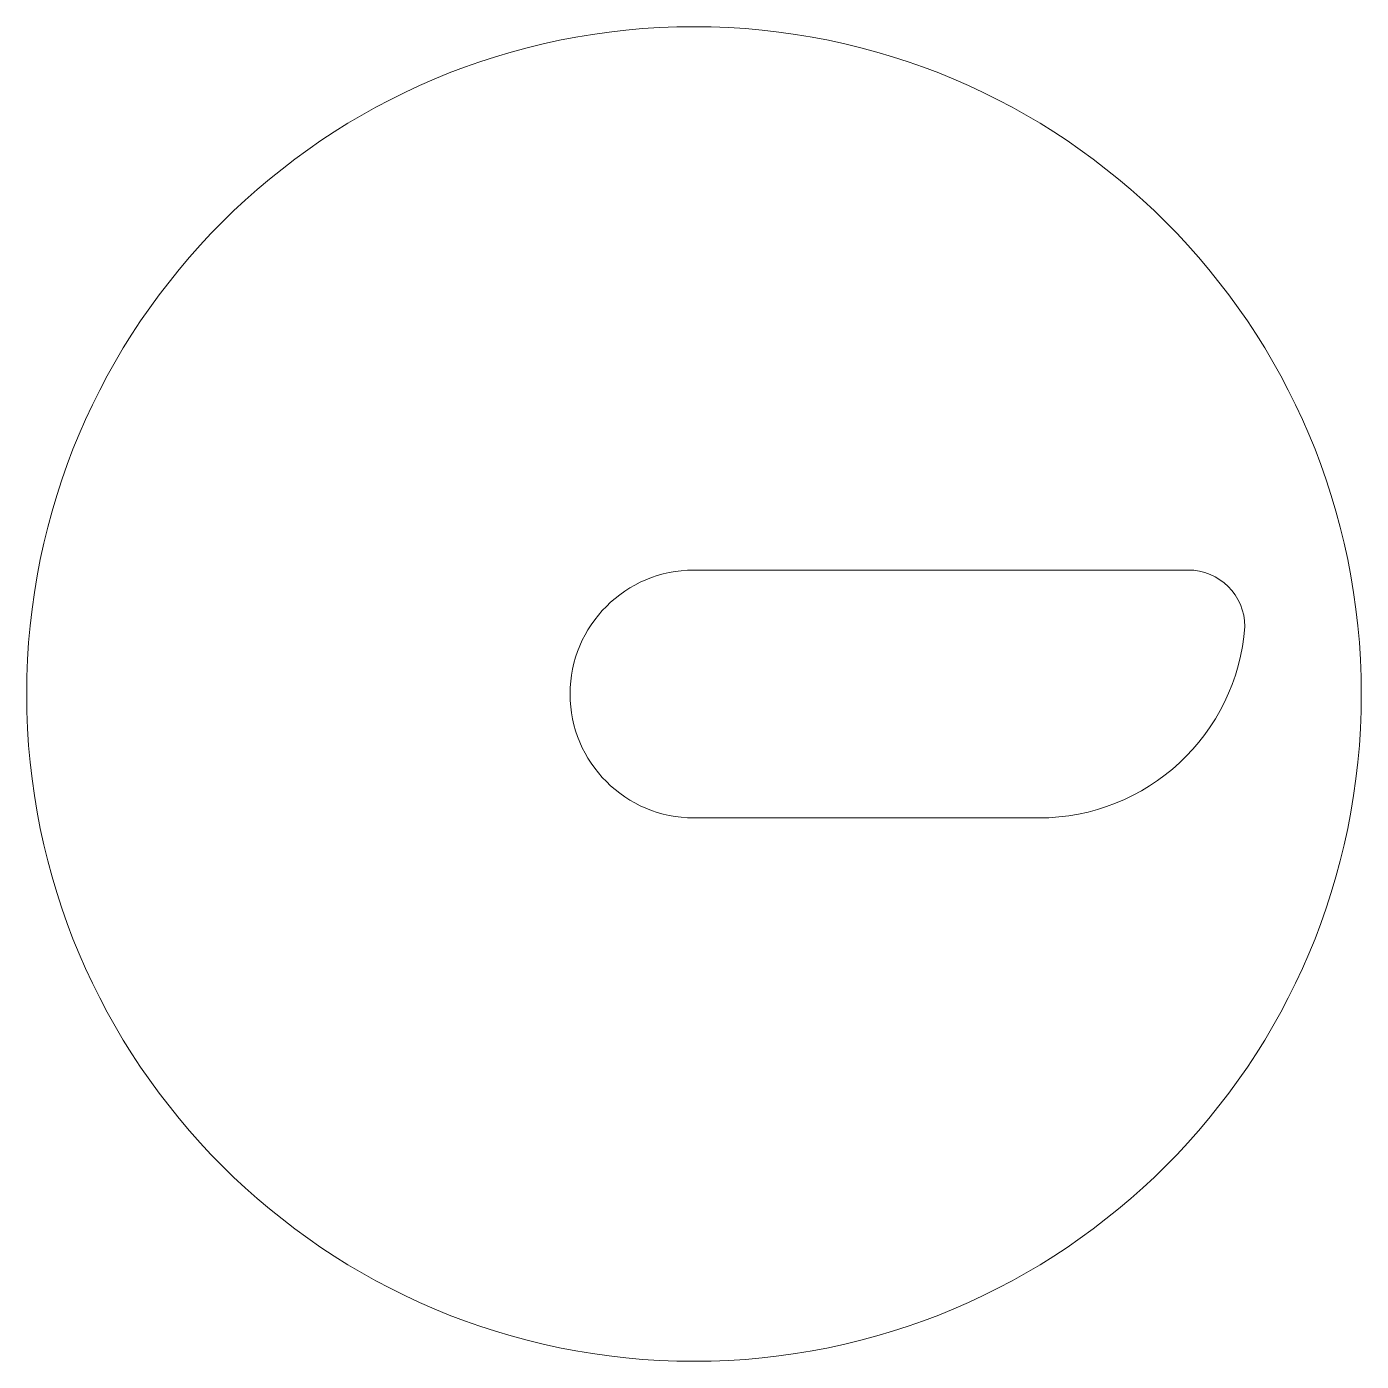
# Model space of a CAD drawing. Header units: millimetres. Extents: x -48.4 to 48.4, y -48.4 to 48.4.
import ezdxf

# ---------------------------------------------------------------- set-up
doc = ezdxf.new("R2010")
doc.units = ezdxf.units.MM

msp = doc.modelspace()

# ---------------------------------------------------------------- linework, layer by layer
at = {"color": 7, "linetype": 'Continuous', "lineweight": 15}
for p, q in [((35.865, 9), (0, 9)), ((0, -9), (25.041, -9))]:
    msp.add_line(p, q, dxfattribs=at)
msp.add_circle((0, 0), 48.45, dxfattribs=at)
for centre, radius, start, end in [((0, 0), 9, 90, 270), ((35.865, 4.865), 4.135, 0.35802, 90), ((25.041, 6), 15, 270, 355.75892)]:
    msp.add_arc(centre, radius, start, end, dxfattribs=at)

doc.saveas('drawing.dxf')
